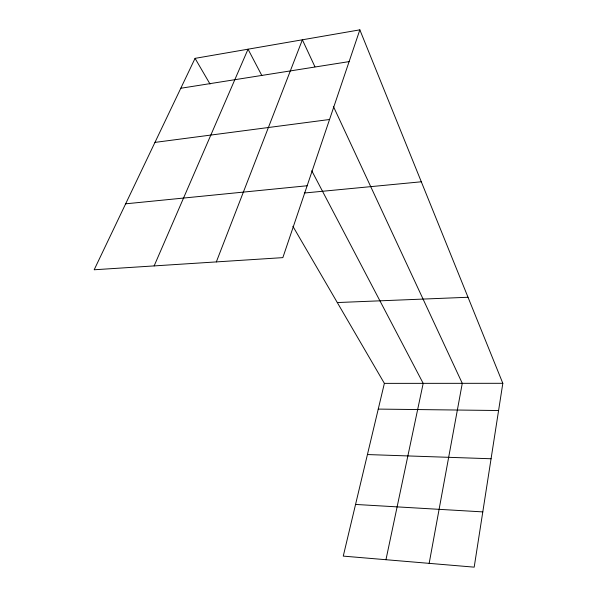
<?xml version="1.0" encoding="UTF-8"?>
<svg xmlns="http://www.w3.org/2000/svg" width="597" height="597" viewBox="0 0 597 597"><rect width="100%" height="100%" fill="white"/><g stroke="black" fill="none" stroke-linecap="round" stroke-linejoin="round"><path stroke-width="0.9" d="M359.849 29.85L282.851 257.628L94.177 269.769L195.062 58.357L359.849 29.85L502.823 383.304L474.19 567.15L343.26 556.113L384.371 383.371L292.881 226.285M429.161 563.352L462.272 383.326L333.35 106.341M385.961 559.71L423.183 383.349L311.761 170.772M216.33 261.911L302.38 39.79L314.925 66.752M154.138 265.911L248.039 49.193L261.829 75.506M180.794 88.259L349.118 61.61M154.951 142.399L329.544 119.497M125.646 203.823L307.149 185.757M304.283 193.025L421.31 181.786M337.298 302.552L468.026 297.261M384.371 383.371L502.823 383.304M378.252 409.094L498.585 410.52M367.431 454.556L491.077 458.757M355.558 504.443L482.801 511.89M195.062 58.357L210.025 84.043"/></g></svg>
